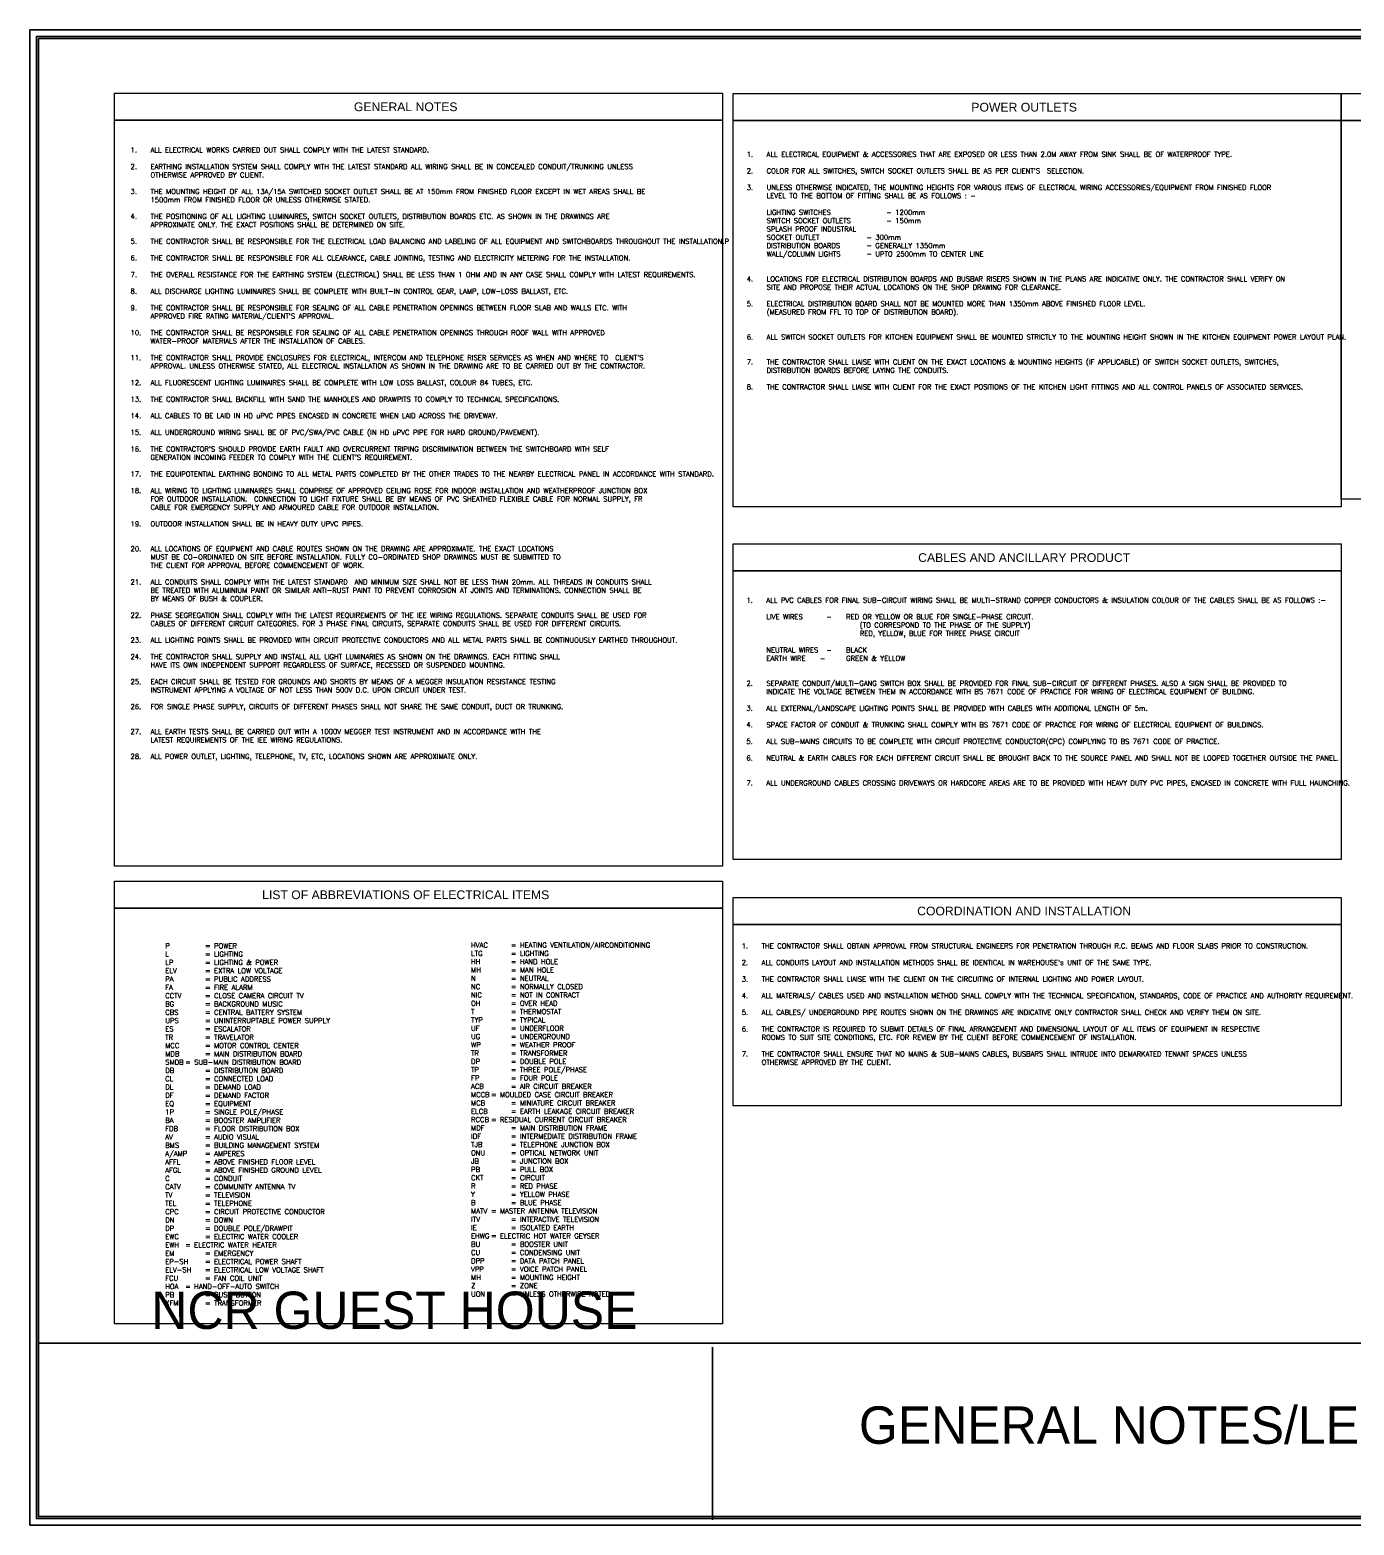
# Model space of a CAD drawing. Header units: centimetres. Extents: x -3207095 to 15275363, y -32656 to 4798027.
# Drawn here: x 666849 to 671099, y 4468383 to 4473183 of the extents above; entities that cross this region are included whole.
import ezdxf

# ---------------------------------------------------------------- set-up
doc = ezdxf.new("R2010")
doc.units = ezdxf.units.CM
doc.linetypes.add('DUZ', pattern=[500, 500])
doc.layers.get('0').update_dxf_attribs({"color": 1, "linetype": 'DUZ'})
doc.layers.add('DUVAR', color=7, linetype='Continuous', lineweight=35)
for name, color, linetype in [('EP-TEXT', 7, 'Continuous'), ('LOGO', 7, 'Continuous'), ('MH_Text', 123, 'Continuous')]:
    doc.layers.add(name, color=color, linetype=linetype)
doc.styles.add('SMC-2', font='GOTHIC.TTF', dxfattribs={"width": 0.9})
doc.styles.add('WFP-1', font='simplex.shx')

msp = doc.modelspace()

# ---------------------------------------------------------------- linework, layer by layer
at = {"layer": 'DUVAR'}
for p, q in [((674021.68, 4468967.31), (666876.28, 4468967.31)), ((669040.01, 4468954.16), (669040.01, 4468399.67))]:
    msp.add_line(p, q, dxfattribs=at)
for points in [[(666848.98, 4473182.78), (674048.98, 4473182.78), (674048.98, 4468382.78), (666848.98, 4468382.78)], [(666869.98, 4473161.78), (674027.98, 4473161.78), (674027.98, 4468403.78), (666869.98, 4468403.78)], [(666876.28, 4473155.48), (674021.68, 4473155.48), (674021.68, 4468410.08), (666876.28, 4468410.08)]]:
    msp.add_lwpolyline(points, close=True, dxfattribs=at)
at = {"layer": 'MH_Text', "color": 34}
for points in [[(669072.26, 4472892.96), (667120.73, 4472892.96), (667120.73, 4472979.81), (669072.26, 4472979.81)], [(671057.21, 4472891.68), (669105.68, 4472891.68), (669105.68, 4472978.53), (671057.21, 4472978.53)], [(673008.73, 4472891.68), (671057.21, 4472891.68), (671057.21, 4472978.53), (673008.73, 4472978.53)], [(667120.73, 4472892.96), (669072.26, 4472892.96), (669072.26, 4470498.41), (667120.73, 4470498.41)], [(669105.68, 4472891.68), (671057.21, 4472891.68), (671057.21, 4471651.81), (669105.68, 4471651.81)], [(671057.21, 4472891.68), (673008.73, 4472891.68), (673008.73, 4471676.2), (671057.21, 4471676.2)], [(671057.21, 4471445.74), (669105.68, 4471445.74), (669105.68, 4471532.6), (671057.21, 4471532.6)], [(669105.68, 4471445.74), (671057.21, 4471445.74), (671057.21, 4470519.31), (669105.68, 4470519.31)], [(669072.26, 4470363.28), (667120.73, 4470363.28), (667120.73, 4470450.13), (669072.26, 4470450.13)], [(671057.21, 4470311.19), (669105.68, 4470311.19), (669105.68, 4470398.05), (671057.21, 4470398.05)], [(667120.73, 4470363.28), (669072.26, 4470363.28), (669072.26, 4469028.79), (667120.73, 4469028.79)], [(669105.68, 4470311.19), (671057.21, 4470311.19), (671057.21, 4469728.8), (669105.68, 4469728.8)]]:
    msp.add_lwpolyline(points, close=True, dxfattribs=at)

# ---------------------------------------------------------------- texts
at = {"insert": (667238.67, 4469132.47), "char_height": 240, "attachment_point": 1}
msp.add_mtext_dynamic_manual_height_columns('{\\fCentury Gothic|b0|i0|c0|p34;\\H0.5x;\\C7;NCR GUEST HOUSE\\fCentury Gothic|b1|i0|c162|p34;\\H3.99998x; }', width=2830.6257, gutter_width=15, heights=[1042.04], dxfattribs=at)
at = {"layer": 'EP-TEXT', "color": 123, "char_height": 16, "attachment_point": 1, "style": 'WFP-1'}
for s, insert, width in [("\\pxi-4,l4,t4;1.^IALL ELECTRICAL WORKS CARRIED OUT SHALL COMPLY WITH THE LATEST STANDARD.\\P\\pt29.35;\\P\\pt4;2.^IEARTHING INSTALLATION SYSTEM SHALL COMPLY WITH THE LATEST STANDARD ALL WIRING SHALL BE IN CONCEALED CONDUIT/TRUNKING UNLESS OTHERWISE APPROVED BY CLIENT.\\P\\pt29.35;\\P\\pt4;3.^ITHE MOUNTING HEIGHT OF ALL 13A/15A SWITCHED SOCKET OUTLET SHALL BE AT 150mm FROM FINISHED FLOOR EXCEPT IN WET AREAS SHALL BE 1500mm FROM FINISHED FLOOR OR UNLESS OTHERWISE STATED.\\P\\pt29.35;  \\P\\pt4;4.^ITHE POSITIONING OF ALL LIGHTING LUMINAIRES, SWITCH SOCKET OUTLETS, DISTRIBUTION BOARDS ETC. AS SHOWN IN THE DRAWINGS ARE APPROXIMATE ONLY. THE EXACT POSITIONS SHALL BE DETERMINED ON SITE. \\P\\pt29.35;\\P\\pt4;5.^ITHE CONTRACTOR SHALL BE RESPONSIBLE FOR THE ELECTRICAL LOAD BALANCING AND LABELING OF ALL EQUIPMENT AND SWITCHBOARDS THROUGHOUT THE INSTALLATION.P \\P\\pt29.35;\\P\\pt4;6.^ITHE CONTRACTOR SHALL BE RESPONSIBLE FOR ALL CLEARANCE, CABLE JOINTING, TESTING AND ELECTRICITY METERING FOR THE INSTALLATION.\\P\\pt29.35;\\P\\pt4;7.^ITHE OVERALL RESISTANCE FOR THE EARTHING SYSTEM (ELECTRICAL) SHALL BE LESS THAN 1 OHM AND IN ANY CASE SHALL COMPLY WITH LATEST REQUIREMENTS.\\P\\pt29.35;\\P\\pt4;8.^IALL DISCHARGE LIGHTING LUMINAIRES SHALL BE COMPLETE WITH BUILT-IN CONTROL GEAR, LAMP, LOW-LOSS BALLAST, ETC.\\P\\pt29.35;\\P\\pt4;9.^ITHE CONTRACTOR SHALL BE RESPONSIBLE FOR SEALING OF ALL CABLE PENETRATION OPENINGS BETWEEN FLOOR SLAB AND WALLS ETC. WITH APPROVED FIRE RATING MATERIAL/CLIENT'S APPROVAL.\\P\\pt29.35;\\P\\pt4;10.^ITHE CONTRACTOR SHALL BE RESPONSIBLE FOR SEALING OF ALL CABLE PENETRATION OPENINGS THROUGH ROOF WALL WITH APPROVED WATER-PROOF MATERIALS AFTER THE INSTALLATION OF CABLES.\\P\\pt29.35;\\P\\pt4;11.^ITHE CONTRACTOR SHALL PROVIDE ENCLOSURES FOR ELECTRICAL, INTERCOM AND TELEPHONE RISER SERVICES AS WHEN AND WHERE TO  CLIENT'S APPROVAL. UNLESS OTHERWISE STATED, ALL ELECTRICAL INSTALLATION AS SHOWN IN THE DRAWING ARE TO BE CARRIED OUT BY THE CONTRACTOR.\\P\\pt29.35;\\P\\pt4;12.^IALL FLUORESCENT LIGHTING LUMINAIRES SHALL BE COMPLETE WITH LOW LOSS BALLAST, COLOUR 84 TUBES, ETC.\\P\\pt29.35;\\P\\pt4;13.^ITHE CONTRACTOR SHALL BACKFILL WITH SAND THE MANHOLES AND DRAWPITS TO COMPLY TO TECHNICAL SPECIFICATIONS.\\P\\pt29.35;\\P\\pt4;14.^IALL CABLES TO BE LAID IN HD uPVC PIPES ENCASED IN CONCRETE WHEN LAID ACROSS THE DRIVEWAY.\\P\\pt29.35;\\P\\pt4;15.^IALL UNDERGROUND WIRING SHALL BE OF PVC/SWA/PVC CABLE (IN HD uPVC PIPE FOR HARD GROUND/PAVEMENT).\\P\\pt29.35;\\P\\pt4;16.^ITHE CONTRACTOR'S SHOULD PROVIDE EARTH FAULT AND OVERCURRENT TRIPING DISCRIMINATION BETWEEN THE SWITCHBOARD WITH SELF GENERATION INCOMING FEEDER TO COMPLY WITH THE CLIENT'S REQUIREMENT.\\P\\pt29.35;\\P\\pt4;17.^ITHE EQUIPOTENTIAL EARTHING BONDING TO ALL METAL PARTS COMPLETED BY THE OTHER TRADES TO THE NEARBY ELECTRICAL PANEL IN ACCORDANCE WITH STANDARD.\\P\\pt29.35;\\P\\pt4;18.^IALL WIRING TO LIGHTING LUMINAIRES SHALL COMPRISE OF APPROVED CEILING ROSE FOR INDOOR INSTALLATION AND WEATHERPROOF JUNCTION BOX FOR OUTDOOR INSTALLATION.  CONNECTION TO LIGHT FIXTURE SHALL BE BY MEANS OF PVC SHEATHED FLEXIBLE CABLE FOR NORMAL SUPPLY, FR CABLE FOR EMERGENCY SUPPLY AND ARMOURED CABLE FOR OUTDOOR INSTALLATION. \\P\\pt29.35;\\P\\pt4;19.^IOUTDOOR INSTALLATION SHALL BE IN HEAVY DUTY UPVC PIPES. \\P\\pt29.35;\\P\\P\\pt4;20.^IALL LOCATIONS OF EQUIPMENT AND CABLE ROUTES SHOWN ON THE DRAWING ARE APPROXIMATE. THE EXACT LOCATIONS \\P\\pi0,t4,9.785;MUST BE CO-ORDINATED ON SITE BEFORE INSTALLATION. FULLY CO-ORDINATED SHOP DRAWINGS MUST BE SUBMITTED TO \\PTHE CLIENT FOR APPROVAL BEFORE COMMENCEMENT OF WORK. \\P\\pi-4,t4;\\P21.^IALL CONDUITS SHALL COMPLY WITH THE LATEST STANDARD  AND MINIMUM SIZE SHALL NOT BE LESS THAN 20mm. ALL THREADS IN CONDUITS SHALL BE TREATED WITH ALUMINIUM PAINT OR SIMILAR ANTI-RUST PAINT TO PREVENT CORROSION AT JOINTS AND TERMINATIONS. CONNECTION SHALL BE BY MEANS OF BUSH & COUPLER.\\P\\P22.^IPHASE SEGREGATION SHALL COMPLY WITH THE LATEST REQUIREMENTS OF THE IEE WIRING REGULATIONS. SEPARATE CONDUITS SHALL BE USED FOR CABLES OF DIFFERENT CIRCUIT CATEGORIES. FOR 3 PHASE FINAL CIRCUITS, SEPARATE CONDUITS SHALL BE USED FOR DIFFERENT CIRCUITS. \\P\\P23.^IALL LIGHTING POINTS SHALL BE PROVIDED WITH CIRCUIT PROTECTIVE CONDUCTORS AND ALL METAL PARTS SHALL BE CONTINUOUSLY EARTHED THROUGHOUT.\\P\\P24.^ITHE CONTRACTOR SHALL SUPPLY AND INSTALL ALL LIGHT LUMINARIES AS SHOWN ON THE DRAWINGS. EACH FITTING SHALL \\P\\pi0,t4,9.785;HAVE ITS OWN INDEPENDENT SUPPORT REGARDLESS OF SURFACE, RECESSED OR SUSPENDED MOUNTING.\\P\\pi-4,t4;\\P25.^IEACH CIRCUIT SHALL BE TESTED FOR GROUNDS AND SHORTS BY MEANS OF A MEGGER INSULATION RESISTANCE TESTING \\P\\pi0,t4,9.785;INSTRUMENT APPLYING A VOLTAGE OF NOT LESS THAN 500V D.C. UPON CIRCUIT UNDER TEST.\\P\\pi-4,t4;\\P26.^IFOR SINGLE PHASE SUPPLY, CIRCUITS OF DIFFERENT PHASES SHALL NOT SHARE THE SAME CONDUIT, DUCT OR TRUNKING.\\P\\P\\P27.^IALL EARTH TESTS SHALL BE CARRIED OUT WITH A 1000V MEGGER TEST INSTRUMENT AND IN ACCORDANCE WITH THE \\P\\pi0,t4,9.785;LATEST REQUIREMENTS OF THE IEE WIRING REGULATIONS.\\P\\pl0,t4;\\P\\pi-4,l4;28.^IALL POWER OUTLET, LIGHTING, TELEPHONE, TV, ETC, LOCATIONS SHOWN ARE APPROXIMATE ONLY.", (667171.96, 4472805.37), 1813.9364), ("\\pxi-4,l4;\\P1.^IALL ELECTRICAL EQUIPMENT & ACCESSORIES THAT ARE EXPOSED OR LESS THAN 2.0M AWAY FROM SINK SHALL BE OF WATERPROOF TYPE.\\P\\P2.^ICOLOR FOR ALL SWITCHES, SWITCH SOCKET OUTLETS SHALL BE AS PER CLIENT'S  SELECTION.\\P\\P3.^IUNLESS OTHERWISE INDICATED, THE MOUNTING HEIGHTS FOR VARIOUS ITEMS OF ELECTRICAL WIRING ACCESSORIES/EQUIPMENT FROM FINISHED FLOOR LEVEL TO THE BOTTOM OF FITTING SHALL BE AS FOLLOWS : -\\P\\P^ILIGHTING SWITCHES^I^I^I- 1200mm \\P^ISWITCH SOCKET OUTLETS^I^I- 150mm  \\P^ISPLASH PROOF INDUSTRAL \\P^ISOCKET OUTLET^I^I^I- 300mm \\P^IDISTRIBUTION BOARDS^I^I- GENERALLY 1350mm\\P^IWALL/COLUMN LIGHTS^I^I- UPTO 2500mm TO CENTER LINE\\P\\P\\P4.^ILOCATIONS FOR ELECTRICAL DISTRIBUTION BOARDS AND BUSBAR RISERS SHOWN IN THE PLANS ARE INDICATIVE ONLY. THE CONTRACTOR SHALL VERIFY ON SITE AND PROPOSE THEIR ACTUAL LOCATIONS ON THE SHOP DRAWING FOR CLEARANCE.\\P\\P5.^IELECTRICAL DISTRIBUTION BOARD SHALL NOT BE MOUNTED MORE THAN 1350mm ABOVE FINISHED FLOOR LEVEL.\\P^I(MEASURED FROM FFL TO TOP OF DISTRIBUTION BOARD).\\P\\P\\P6.^IALL SWITCH SOCKET OUTLETS FOR KITCHEN EQUIPMENT SHALL BE MOUNTED STRICTLY TO THE MOUNTING HEIGHT SHOWN IN THE KITCHEN EQUIPMENT POWER LAYOUT PLAN.\\P\\P\\P7.^ITHE CONTRACTOR SHALL LIAISE WITH CLIENT ON THE EXACT LOCATIONS & MOUNTING HEIGHTS (IF APPLICABLE) OF SWITCH SOCKET OUTLETS, SWITCHES, DISTRIBUTION BOARDS BEFORE LAYING THE CONDUITS.\\P\\P8.^ITHE CONTRACTOR SHALL LIAISE WITH CLIENT FOR THE EXACT POSITIONS OF THE KITCHEN LIGHT FITTINGS AND ALL CONTROL PANELS OF ASSOCIATED SERVICES.", (669149.57, 4472818.29), 1884.5568), ('\\pxi-4,l4;1.^IALL PVC CABLES FOR FINAL SUB-CIRCUIT WIRING SHALL BE MULTI-STRAND COPPER CONDUCTORS & INSULATION COLOUR OF THE CABLES SHALL BE AS FOLLOWS :-\\P\\P^ILIVE WIRES^I^I-^IRED OR YELLOW OR BLUE FOR SINGLE-PHASE CIRCUIT.\\P^I^I^I^I^I    (TO CORRESPOND TO THE PHASE OF THE SUPPLY)\\P^I^I^I^I^I    RED, YELLOW, BLUE FOR THREE PHASE CIRCUIT^I\\P\\P^INEUTRAL WIRES^I- ^IBLACK\\P^IEARTH WIRE^I    - ^IGREEN & YELLOW\\P\\P\\P2.^ISEPARATE CONDUIT/MULTI-GANG SWITCH BOX SHALL BE PROVIDED FOR FINAL SUB-CIRCUIT OF DIFFERENT PHASES. ALSO A SIGN SHALL BE PROVIDED TO INDICATE THE VOLTAGE BETWEEN THEM IN ACCORDANCE WITH BS 7671 CODE OF PRACTICE FOR WIRING OF ELECTRICAL EQUIPMENT OF BUILDING.\\P\\P3.^IALL EXTERNAL/LANDSCAPE LIGHTING POINTS SHALL BE PROVIDED WITH CABLES WITH ADDITIONAL LENGTH OF 5m.\\P\\P4.^ISPACE FACTOR OF CONDUIT & TRUNKING SHALL COMPLY WITH BS 7671 CODE OF PRACTICE FOR WIRING OF ELECTRICAL EQUIPMENT OF BUILDINGS.\\P\\P5.^IALL SUB-MAINS CIRCUITS TO BE COMPLETE WITH CIRCUIT PROTECTIVE CONDUCTOR(CPC) COMPLYING TO BS 7671 CODE OF PRACTICE.\\P\\P6.^INEUTRAL & EARTH CABLES FOR EACH DIFFERENT CIRCUIT SHALL BE BROUGHT BACK TO THE SOURCE PANEL AND SHALL NOT BE LOOPED TOGETHER OUTSIDE THE PANEL. \\P\\P\\P7.^IALL UNDERGROUND CABLES CROSSING DRIVEWAYS OR HARDCORE AREAS ARE TO BE PROVIDED WITH HEAVY DUTY PVC PIPES, ENCASED IN CONCRETE WITH FULL HAUNCHING.', (669148.7, 4471359.99), 1884.5568), ('P^I^I= POWER \\PL^I^I= LIGHTING \\PLP^I^I= LIGHTING & POWER \\PELV^I^I= EXTRA LOW VOLTAGE \\PPA^I^I= PUBLIC ADDRESS \\PFA^I^I= FIRE ALARM \\PCCTV^I^I= CLOSE CAMERA CIRCUIT TV \\PBG^I^I= BACKGROUND MUSIC \\PCBS^I^I= CENTRAL BATTERY SYSTEM \\PUPS^I^I= UNINTERRUPTABLE POWER SUPPLY \\PES^I^I= ESCALATOR \\PTR^I^I= TRAVELATOR \\PMCC^I^I= MOTOR CONTROL CENTER \\PMDB^I^I= MAIN DISTRIBUTION BOARD \\PSMDB^I= SUB-MAIN DISTRIBUTION BOARD \\PDB^I^I= DISTRIBUTION BOARD \\PCL^I^I= CONNECTED LOAD \\PDL^I^I= DEMAND LOAD \\PDF^I^I= DEMAND FACTOR \\PEQ^I^I= EQUIPMENT \\P1P^I^I= SINGLE POLE/PHASE \\PBA^I^I= BOOSTER AMPLIFIER \\PFDB^I^I= FLOOR DISTRIBUTION BOX \\PAV^I^I= AUDIO VISUAL \\PBMS^I^I= BUILDING MANAGEMENT SYSTEM \\PA/AMP^I= AMPERES \\PAFFL^I^I= ABOVE FINISHED FLOOR LEVEL \\PAFGL^I^I= ABOVE FINISHED GROUND LEVEL \\PC^I^I= CONDUIT \\PCATV^I^I= COMMUNITY ANTENNA TV \\PTV^I^I= TELEVISION\\PTEL^I^I= TELEPHONE\\PCPC^I^I= CIRCUIT PROTECTIVE CONDUCTOR \\PDN^I^I= DOWN \\PDP^I^I= DOUBLE POLE/DRAWPIT \\PEWC^I^I= ELECTRIC WATER COOLER\\PEWH ^I= ELECTRIC WATER HEATER \\PEM ^I^I= EMERGENCY \\PEP-SH ^I= ELECTRICAL POWER SHAFT \\PELV-SH ^I= ELECTRICAL LOW VOLTAGE SHAFT \\PFCU ^I^I= FAN COIL UNIT \\PHOA ^I= HAND-OFF-AUTO SWITCH\\PPB^I^I= PUSH BUTTON\\PXFMR^I^I= TRANSFORMER', (667283.28, 4470250.34), 1884.5568), ('HVAC ^I= HEATING VENTILATION/AIRCONDITIONING \\PLTG ^I^I= LIGHTING \\PHH ^I^I= HAND HOLE \\PMH ^I^I= MAN HOLE \\PN ^I^I= NEUTRAL \\PNC ^I^I= NORMALLY CLOSED \\PNIC ^I^I= NOT IN CONTRACT \\POH ^I^I= OVER HEAD \\PT ^I^I= THERMOSTAT \\PTYP ^I^I= TYPICAL \\PUF ^I^I= UNDERFLOOR \\PUG ^I^I= UNDERGROUND \\PWP ^I^I= WEATHER PROOF \\PTR ^I^I= TRANSFORMER \\PDP^I^I= DOUBLE POLE \\PTP^I^I= THREE POLE/PHASE  \\PFP^I^I= FOUR POLE  \\PACB^I^I= AIR CIRCUIT BREAKER  \\PMCCB^I= MOULDED CASE CIRCUIT BREAKER \\PMCB^I^I= MINIATURE CIRCUIT BREAKER \\PELCB^I^I= EARTH LEAKAGE CIRCUIT BREAKER  \\PRCCB^I= RESIDUAL CURRENT CIRCUIT BREAKER  \\PMDF^I^I= MAIN DISTRIBUTION FRAME  \\PIDF^I^I= INTERMEDIATE DISTRIBUTION FRAME  \\PTJB^I^I= TELEPHONE JUNCTION BOX  \\PONU^I^I= OPTICAL NETWORK UNIT  \\PJB^I^I= JUNCTION BOX  \\PPB^I^I= PULL BOX  \\PCKT^I^I= CIRCUIT  \\PR^I^I= RED PHASE  \\PY^I^I= YELLOW PHASE  \\PB^I^I= BLUE PHASE \\PMATV^I= MASTER ANTENNA TELEVISION   \\PITV^I^I= INTERACTIVE TELEVISION  \\PIE^I^I= ISOLATED EARTH  \\PEHWG^I= ELECTRIC HOT WATER GEYSER  \\PBU^I^I= BOOSTER UNIT  \\PCU^I^I= CONDENSING UNIT  \\PDPP^I^I= DATA PATCH PANEL  \\PVPP^I^I= VOICE PATCH PANEL \\PMH^I^I= MOUNTING HEIGHT \\PZ^I^I= ZONE\\PUON^I^I= UNLESS OTHERWISE NOTED', (668264.78, 4470252.61), 1884.5568), ("\\pxi-4,l4,t4;1.^ITHE CONTRACTOR SHALL OBTAIN APPROVAL FROM STRUCTURAL ENGINEERS FOR PENETRATION THROUGH R.C. BEAMS AND FLOOR SLABS PRIOR TO CONSTRUCTION.\\P\\P2.^IALL CONDUITS LAYOUT AND INSTALLATION METHODS SHALL BE IDENTICAL IN WAREHOUSE's UNIT OF THE SAME TYPE.\\P\\P3.^ITHE CONTRACTOR SHALL LIAISE WITH THE CLIENT ON THE CIRCUITING OF INTERNAL LIGHTING AND POWER LAYOUT.\\P\\P4.^IALL MATERIALS/ CABLES USED AND INSTALLATION METHOD SHALL COMPLY WITH THE TECHNICAL SPECIFICATION, STANDARDS, CODE OF PRACTICE AND AUTHORITY REQUIREMENT.\\P\\P5.^IALL CABLES/ UNDERGROUND PIPE ROUTES SHOWN ON THE DRAWINGS ARE INDICATIVE ONLY CONTRACTOR SHALL CHECK AND VERIFY THEM ON SITE.\\P\\P6.^ITHE CONTRACTOR IS REQUIRED TO SUBMIT DETAILS OF FINAL ARRANGEMENT AND DIMENSIONAL LAYOUT OF ALL ITEMS OF EQUIPMENT IN RESPECTIVE ROOMS TO SUIT SITE CONDITIONS, ETC. FOR REVIEW BY THE CLIENT BEFORE COMMENCEMENT OF INSTALLATION.\\P\\pi0,l0;\\P\\pi-4,l4;7.^ITHE CONTRACTOR SHALL ENSURE THAT NO MAINS & SUB-MAINS CABLES, BUSBARS SHALL INTRUDE INTO DEMARKATED TENANT SPACES UNLESS OTHERWISE APPROVED BY THE CLIENT. ", (669133.51, 4470250.15), 1884.5568)]:
    msp.add_mtext(s, dxfattribs=dict(at, insert=insert, width=width))
at = {"layer": 'LOGO', "insert": (669509.79, 4468763.84), "char_height": 120, "width": 2385.7309, "attachment_point": 1}
msp.add_mtext('{\\fGoudy Old Style|b0|i0|c0|p18;GENERAL NOTES/LEGEND}', dxfattribs=at)
at = {"layer": 'MH_Text', "char_height": 28, "attachment_point": 5, "style": 'SMC-2'}
for s, insert in [('{\\fArial|b0|i0|c0|p34;\\W1;GENERAL NOTES}', (668055.08, 4472935.79)), ('{\\fArial|b0|i0|c0|p34;\\W1;POWER OUTLETS}', (670040.04, 4472934.51)), ('{\\fArial|b0|i0|c0|p34;\\W1;CABLES AND ANCILLARY PRODUCT}', (670040.04, 4471488.57)), ('{\\fArial|b0|i0|c0|p34;\\W1;LIST OF ABBREVIATIONS OF ELECTRICAL ITEMS}', (668055.08, 4470406.11)), ('{\\fArial|b0|i0|c0|p34;\\W1;COORDINATION AND INSTALLATION}', (670040.04, 4470354.02))]:
    msp.add_mtext(s, dxfattribs=dict(at, insert=insert))

doc.saveas('drawing.dxf')
